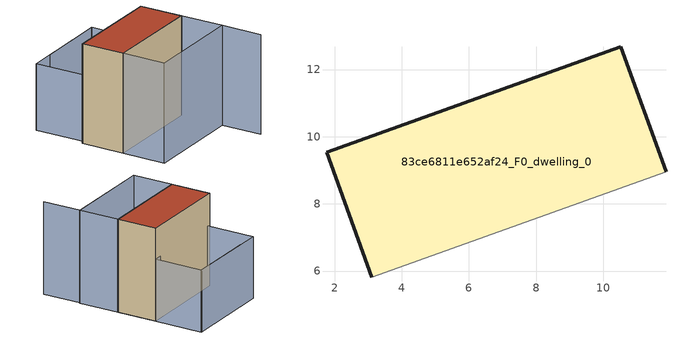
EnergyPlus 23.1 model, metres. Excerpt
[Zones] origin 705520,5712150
83ce6811e652af24_F0_dwelling_0
 floor ground (EU_floor_Construction): 11.87,8.96 10.52,12.68 1.76,9.53 3.11,5.81 z0
 wall outside (EU_wall_Construction): 3.11,5.81 1.76,9.53 10.52,12.68 11.87,8.96 z0:9
 wall adiabatic (EU_wall_Construction): 11.87,8.96 3.11,5.81 z0:9
 roof outside (EU_roof_Construction): 10.52,12.68 11.87,8.96 3.11,5.81 1.76,9.53 z9
shading: 13.19,5.26 14.49,1.73 / 4.47,2.06 13.19,5.26 / 4.47,2.06 3.11,5.81 / 3.11,5.81 11.86,9 / 11.86,9 13.22,5.25 / 13.22,5.25 4.47,2.06 z0:9; 8.86,17.16 2.61,14.86 / 0.54,14.16 8.9,17.18 / 8.9,17.18 10.52,12.68 / 10.52,12.68 2.16,9.67 / 2.16,9.67 0.54,14.16 z0:6
[Building]
EU S2 Campaign: North Axis=0; Terrain=City; Solar Distribution=FullExterior
[Site:Location]
London: Latitude=51.5; Longitude=-0.5; Time Zone=0; Elevation=25
[SizingPeriod:WeatherFileDays]
AnnualSizingPeriod: Begin Month=1; Begin Day of Month=1; End Month=12; End Day of Month=31; Day of Week for Start Day=Monday; Use Weather File Daylight Saving Period=No; Use Weather File Rain and Snow Indicators=No
[MATERIAL]
EU_InternalMass_Material: Roughness=MediumRough; Thickness=0.1; Conductivity=1; Density=1800; Specific Heat=900; Thermal Absorptance=0.9; Solar Absorptance=0.7; Visible Absorptance=0.7
[MATERIAL:NOMASS] Roughness=MediumRough; Thermal Absorptance=0.9; Solar Absorptance=0.7; Visible Absorptance=0.7
Name | Thermal Resistance
EU_wall_NoMass | 0.71061
EU_roof_NoMass | 2.41608
EU_floor_NoMass | 1.75078
[CONSTRUCTION]
EU_wall_Construction: EU_wall_NoMass
EU_roof_Construction: EU_roof_NoMass
EU_floor_Construction: EU_floor_NoMass
EU_InternalMass_Construction: EU_InternalMass_Material
[ZONE]
83ce6811e652af24_F0_dwelling_0: Type=1; Multiplier=1; Ceiling Height=autocalculate; Volume=331.622; Floor Area=autocalculate; Part of Total Floor Area=Yes
[INTERNALMASS]
83ce6811e652af24_F0_dwelling_0_EU_InternalMass: Construction=EU_InternalMass_Construction; Zone or ZoneList=83ce6811e652af24_F0_dwelling_0; Surface Area=36.847
[OTHEREQUIPMENT]
EU_Step8_InternalGain_83ce6811e652af24_F0_dwelling_0_f000: Fuel Type=Electricity; Zone or ZoneList or Space or SpaceList=83ce6811e652af24_F0_dwelling_0; Schedule=EU_Step8_GainSchedule_83ce6811e652af24_F0_dwelling_0_f000; Design Level Calculation Method=Watts/Area; Power per Zone Floor Area=1; Fraction Latent=0; Fraction Radiant=0; Fraction Lost=0; Carbon Dioxide Generation Rate=0; EndUse Subcategory=EU_Step8_InternalGains
[ZONEVENTILATION:DESIGNFLOWRATE]
EU_ConstantAir_83ce6811e652af24_F0_dwelling_0: Zone or ZoneList or Space or SpaceList=83ce6811e652af24_F0_dwelling_0; Schedule=EU_AlwaysOn; Design Flow Rate Calculation Method=AirChanges/Hour; Air Changes per Hour=0.496673; Ventilation Type=Natural; Fan Pressure Rise=0; Fan Total Efficiency=1; Constant Term Coefficient=1; Temperature Term Coefficient=0; Velocity Term Coefficient=0; Velocity Squared Term Coefficient=0; Minimum Indoor Temperature=-100; Maximum Indoor Temperature=100; Delta Temperature=-100; Minimum Outdoor Temperature=-100; Maximum Outdoor Temperature=100; Maximum Wind Speed=40
[HVACTEMPLATE:THERMOSTAT]
EU_HeatOnly_83ce6811e652af24_F0_dwelling_0: Constant Heating Setpoint=20; Constant Cooling Setpoint=50
[HVACTEMPLATE:ZONE:IDEALLOADSAIRSYSTEM]
83ce6811e652af24_F0_dwelling_0: Template Thermostat=EU_HeatOnly_83ce6811e652af24_F0_dwelling_0; System Availability Schedule=EU_AlwaysOn; Maximum Heating Supply Air Temperature=50; Minimum Cooling Supply Air Temperature=13; Maximum Heating Supply Air Humidity Ratio=0.0156; Minimum Cooling Supply Air Humidity Ratio=0.0077; Heating Limit=NoLimit; Cooling Limit=NoLimit; Heating Availability Schedule=EU_AlwaysOn; Cooling Availability Schedule=EU_CoolingOff; Dehumidification Control Type=ConstantSensibleHeatRatio; Cooling Sensible Heat Ratio=0.7; Dehumidification Setpoint=60; Humidification Control Type=None; Humidification Setpoint=30; Outdoor Air Method=None; Outdoor Air Flow Rate per Person=0.00944; Outdoor Air Flow Rate per Zone Floor Area=0; Outdoor Air Flow Rate per Zone=0; Demand Controlled Ventilation Type=None; Outdoor Air Economizer Type=NoEconomizer; Heat Recovery Type=None; Sensible Heat Recovery Effectiveness=0.7; Latent Heat Recovery Effectiveness=0.65
[SIZING:ZONE]
83ce6811e652af24_F0_dwelling_0: Zone Cooling Design Supply Air Temperature Input Method=SupplyAirTemperature; Zone Cooling Design Supply Air Temperature=13; Zone Heating Design Supply Air Temperature Input Method=SupplyAirTemperature; Zone Heating Design Supply Air Temperature=50; Zone Cooling Design Supply Air Humidity Ratio=0.008; Zone Heating Design Supply Air Humidity Ratio=0.008; Cooling Design Air Flow Method=DesignDay; Cooling Design Air Flow Rate=0; Cooling Minimum Air Flow per Zone Floor Area=0.000762; Cooling Minimum Air Flow=0; Cooling Minimum Air Flow Fraction=0.2; Heating Design Air Flow Method=DesignDay; Heating Design Air Flow Rate=0; Heating Maximum Air Flow per Zone Floor Area=0.002032; Heating Maximum Air Flow=0.141576; Heating Maximum Air Flow Fraction=0.3; Account for Dedicated Outdoor Air System=No; Dedicated Outdoor Air System Control Strategy=NeutralSupplyAir; Dedicated Outdoor Air Low Setpoint Temperature for Design=autosize; Dedicated Outdoor Air High Setpoint Temperature for Design=autosize; Zone Load Sizing Method=Sensible Load Only No Latent Load; Zone Latent Cooling Design Supply Air Humidity Ratio Input Method=HumidityRatioDifference; Zone Cooling Design Supply Air Humidity Ratio Difference=0.005; Zone Latent Heating Design Supply Air Humidity Ratio Input Method=HumidityRatioDifference; Zone Humidification Design Supply Air Humidity Ratio Difference=0.005
[SCHEDULE:CONSTANT]
Name | Hourly Value
EU_AlwaysOn | 1
EU_CoolingOff | 0
[SCHEDULE:FILE]
EU_Step8_GainSchedule_83ce6811e652af24_F0_dwelling_0_f000: File=../../schedules/83ce6811e652af24/83ce6811e652af24_F0_dwelling_0_f000_gain.csv; Column Number=1; Rows to Skip at Top=0; Number of Hours of Data=8760; Column Separator=Comma; Interpolate to Timestep=No; Minutes per Item=60; Adjust Schedule for Daylight Savings=Yes
